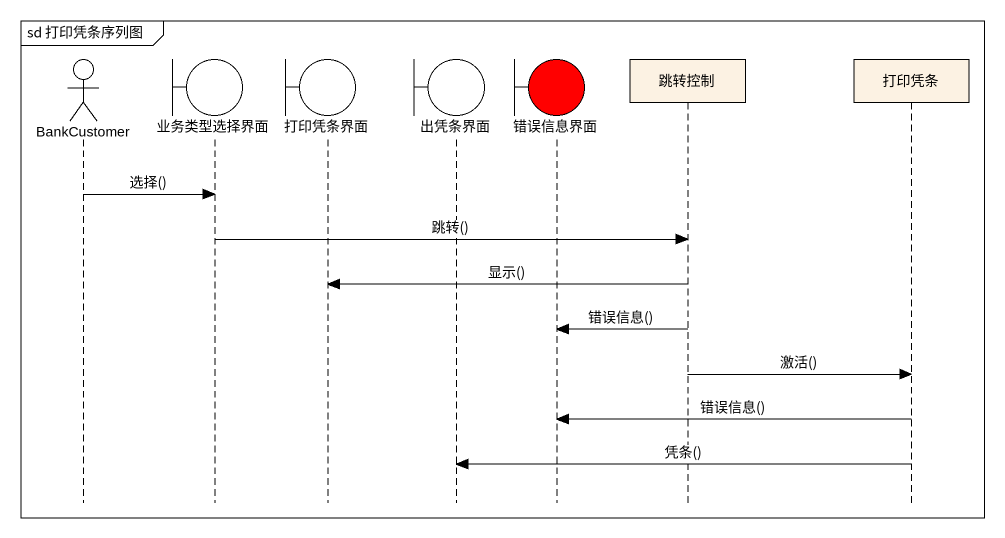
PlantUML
@startuml
mainframe sd 打印凭条序列图
hide footbox
actor BankCustomer
boundary 业务类型选择界面
boundary 打印凭条界面
boundary 出凭条界面
boundary 错误信息界面 #FF0000
participant 跳转控制
participant 打印凭条

BankCustomer -> 业务类型选择界面 : 选择()
业务类型选择界面 -> 跳转控制 : 跳转()
跳转控制 -> 打印凭条界面 : 显示()
跳转控制 -> 错误信息界面 : 错误信息()
跳转控制 -> 打印凭条 : 激活()
打印凭条 -> 错误信息界面 : 错误信息()
打印凭条 -> 出凭条界面 : 凭条()
@enduml
